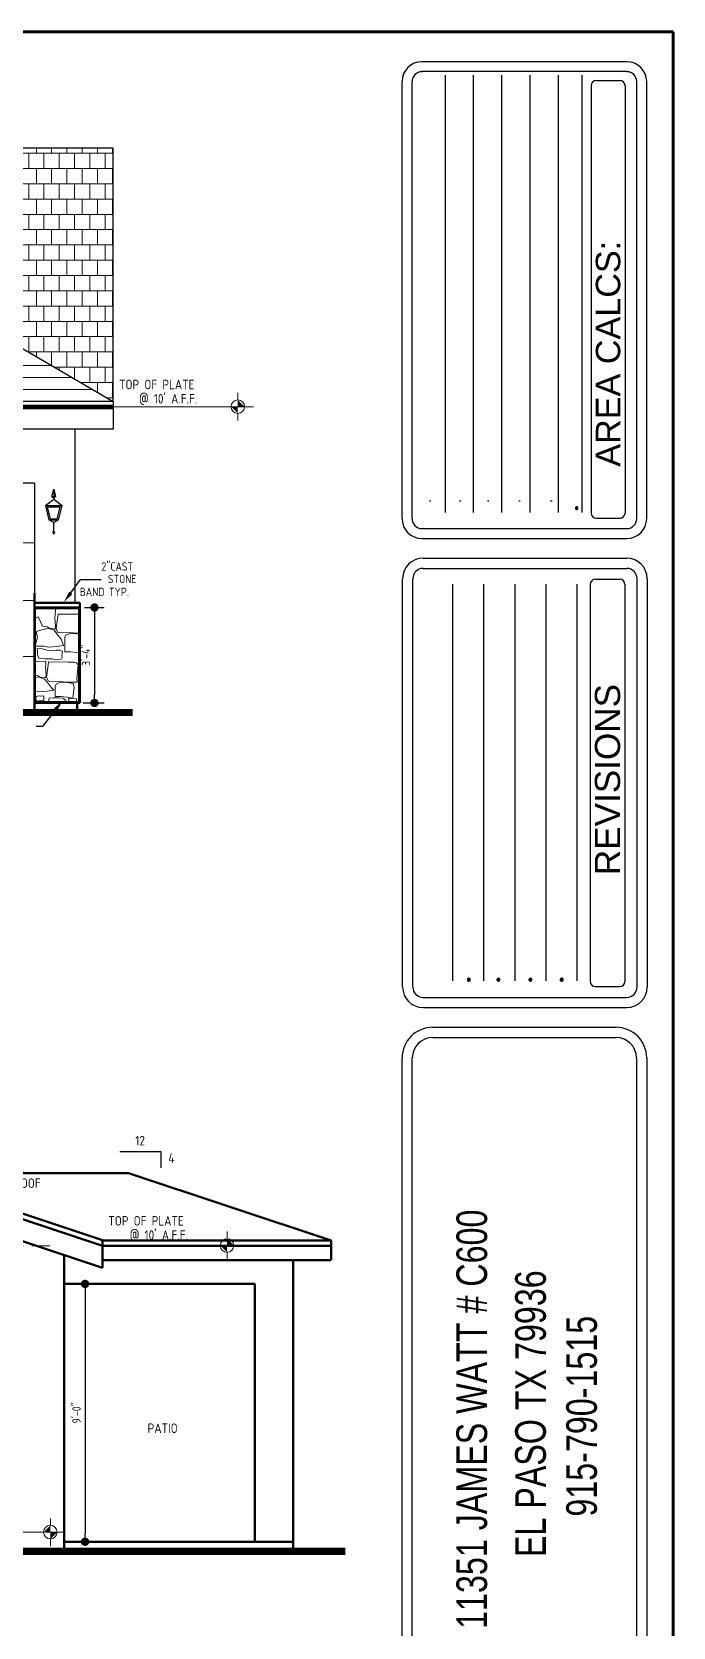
# Model space of a CAD drawing. Header units: feet. Extents: x 57903 to 63568, y -124112 to -112262.
# Drawn here: x 59707 to 59976, y -123700 to -123032 of the extents above; entities that cross this region are included whole.
import ezdxf
from ezdxf import colors
from ezdxf.entities.mleader import LeaderData, LeaderLine
from ezdxf.math import Vec2, Vec3

# ---------------------------------------------------------------- set-up
doc = ezdxf.new("R2010")
doc.units = ezdxf.units.FT
doc.header["$LTSCALE"] = 30
doc.header["$MEASUREMENT"] = 0
doc.linetypes.add('HIDDEN', pattern=[0.375, 0.25, -0.125])
doc.linetypes.add('Solid', pattern=[0])
for name, color, linetype in [('BORDER', 5, 'Continuous'), ('DIM', 4, 'Continuous'), ('Elevation Text', 4, 'Continuous'), ('LAYER_2', 7, 'Continuous')]:
    doc.layers.add(name, color=color, linetype=linetype)
for name, color, linetype, lineweight in [('DIMS', 137, 'Continuous', 15), ('HATCH', 123, 'Continuous', 0), ('L1', 251, 'Continuous', 13), ('L3', 33, 'Continuous', 0), ('L4', 3, 'Continuous', 25), ('MISC', 3, 'Continuous', 30), ('STONE', 73, 'Continuous', 0), ('WALLS', 7, 'Continuous', 60)]:
    doc.layers.add(name, color=color, linetype=linetype, lineweight=lineweight)
doc.styles.add('ARCH', font='ARCHITXT.SHX')
doc.styles.add('ROMANT', font='ROMANT.shx')
doc.styles.add('SWIS72', font='swissel.ttf', dxfattribs={"height": 4.5})
doc.styles.add('TEXT1', font='ARCHITXT.shx')
doc.dimstyles.new('ARCHITECTURAL', dxfattribs={"dimtxt": 3.5, "dimasz": 3.5, "dimexe": 4, "dimexo": 2, "dimgap": 1.5, "dimtad": 1, "dimdec": 1, "dimzin": 3, "dimdsep": 46, "dimlunit": 4, "dimtxsty": 'ARCH', "dimblk": 'DOT', "dimcen": 0.0625, "dimadec": 0, "dimazin": 0, "dimtfac": 1, "dimtdec": 1, "dimtix": 1, "dimtofl": 0, "dimtmove": 1, "dimatfit": 2, "dimldrblk": 'DOTSMALL', "dimfxl": 1, "dimtolj": 1, "dimtzin": 0, "dimarcsym": 0})

# ---------------------------------------------------------------- blocks, each defined once
blk = doc.blocks.new('SP2')
at = {"layer": 'LAYER_2', "color": 1, "linetype": 'Solid'}
for p, q in [((-3.5, 12), (0, 14.75)), ((-0.75, 15.875), (0, 18.875)), ((-0.75, 15.875), (0, 15.125)), ((-0.75, 15.875), (0.75, 15.875)), ((0, 18.875), (0, 14.75)), ((0, 18.875), (0.75, 15.875)), ((0, 15.125), (0.75, 15.875)), ((0, 14.75), (3.5, 12)), ((-3.5, 12), (3.5, 12)), ((-3.5, 12), (-2, 6)), ((-2.75, 11.5), (2.75, 11.5)), ((-2.75, 11.5), (-1.5, 6.5)), ((1.5, 6.5), (2.75, 11.5)), ((2, 6), (3.5, 12)), ((-2, 6), (2, 6)), ((-2, 6), (-0.125, 5)), ((-1.5, 6.5), (1.5, 6.5)), ((-0.5, 1), (0, 0)), ((-0.5, 1), (0.5, 1)), ((-0.125, 5), (-0.125, 1)), ((-0.125, 5), (0.125, 5)), ((0, 0), (0.5, 1)), ((0.125, 5), (2, 6))]:
    blk.add_line(p, q, dxfattribs=at)
blk = doc.blocks.new('_Dot')
at = {"layer": 'DIMS', "color": 0, "lineweight": -2}
blk.add_line((-0.5, 0), (-1, 0), dxfattribs=at)
at = {"layer": 'DIMS', "color": 0, "const_width": 0.5}
blk.add_lwpolyline([(-0.25, 0, 1), (0.25, 0, 1)], format="xyb", close=True, dxfattribs=at)
blk = doc.blocks.new('*D789')
at = {"layer": 'Defpoints', "color": 0, "transparency": 16777216}
for p in [(59726.97, -123273.14, 0), (59726.49, -123313.13, 0), (59733.18, -123313.13)]:
    blk.add_point(p, dxfattribs=at)
at = {"layer": 'DIMS', "color": 0, "lineweight": -2, "transparency": 16777216}
for p, q in [((59728.97, -123273.14), (59737.18, -123273.14)), ((59733.18, -123276.64), (59733.18, -123309.63)), ((59728.49, -123313.13), (59737.18, -123313.13))]:
    blk.add_line(p, q, dxfattribs=at)
at = {"layer": 'DIMS', "color": 0, "lineweight": -2, "transparency": 16777216, "xscale": 3.5, "yscale": 3.5, "zscale": 3.5}
for p, rotation in [((59733.18, -123273.14), 90), ((59733.18, -123313.13), 270)]:
    blk.add_blockref('_Dot', p, dxfattribs=dict(at, rotation=rotation))
at = {"layer": 'DIMS', "color": 0, "transparency": 16777216, "insert": (59729.6, -123293.14), "char_height": 3.5, "attachment_point": 5, "rotation": 90, "style": 'ARCH'}
blk.add_mtext('\\A1;3\'-4"', dxfattribs=at)
blk = doc.blocks.new('_DotSmall')
at = {"layer": 'DIMS', "color": 0, "const_width": 0.5}
blk.add_lwpolyline([(-0.0625, 0, 1), (0.0625, 0, 1)], format="xyb", close=True, dxfattribs=at)
blk = doc.blocks.new('*D792')
at = {"layer": 'Defpoints', "color": 0, "linetype": 'Solid', "transparency": 16777216}
for p in [(59744.24, -123556.48), (59729.23, -123664.48), (59744.24, -123664.48)]:
    blk.add_point(p, dxfattribs=at)
at = {"layer": 'DIMS', "color": 0, "linetype": 'Solid', "lineweight": -2, "transparency": 16777216}
for p, q in [((59742.24, -123556.48), (59725.23, -123556.48)), ((59729.23, -123559.98), (59729.23, -123660.98)), ((59742.24, -123664.48), (59725.23, -123664.48))]:
    blk.add_line(p, q, dxfattribs=at)
at = {"layer": 'DIMS', "color": 0, "linetype": 'Solid', "lineweight": -2, "transparency": 16777216, "xscale": 3.5, "yscale": 3.5, "zscale": 3.5}
for p, rotation in [((59729.23, -123556.48), 90), ((59729.23, -123664.48), 270)]:
    blk.add_blockref('_Dot', p, dxfattribs=dict(at, rotation=rotation))
at = {"layer": 'DIMS', "color": 0, "linetype": 'Solid', "transparency": 16777216, "insert": (59725.65, -123610.48), "char_height": 3.5, "attachment_point": 5, "rotation": 90, "style": 'ARCH'}
blk.add_mtext('\\A1;9\'-0"', dxfattribs=at)

msp = doc.modelspace()

# ---------------------------------------------------------------- hatches: boundary and pattern name
at = {"layer": 'HATCH', "linetype": 'Solid', "ltscale": 0.8}
h = msp.add_hatch(dxfattribs=at)
h.set_pattern_fill('AR-B88', color=256, scale=0.8)
h.set_pattern_definition([(0, (0, -1156.486), (0, 6.4), []), (90, (0, -1156.486), (-3.2, 6.4), [6.4, -6.4])])
h.paths.add_polyline_path([(59241.02, -123080.77), (59241.02, -123187.01), (59341.55, -123128.37), (59426.02, -123177.65), (59426.02, -123131.13), (59410.07, -123131.13), (59410.07, -123123.13), (59471.02, -123087.58), (59531.97, -123123.13), (59531.97, -123131.13), (59515.97, -123131.13), (59515.97, -123167.41), (59516.44, -123167.41), (59612.08, -123111.62), (59740.97, -123186.81), (59740.97, -123080.77)])
edge = h.paths.add_edge_path(flags=16)
edge.add_line((59359, -123129.81), (59353.33, -123129.81))
edge.add_arc((59356.17, -123129.71), 2.83, 182.07548, 357.92452)
h.paths.add_polyline_path([(59363.62, -123123.43), (59406.95, -123123.43), (59406.95, -123111.17), (59363.62, -123110.5)], flags=16)
h.paths.add_polyline_path([(59351.45, -123126.52), (59406.9, -123129.6), (59406.9, -123122.45), (59352.71, -123116.28)], flags=16)
h.paths.add_polyline_path([(59517.01, -123109.24), (59521.67, -123109.24), (59521.67, -123103.24), (59517.01, -123103.24)], flags=16)
h.paths.add_polyline_path([(59502.28, -123102), (59509.99, -123102), (59509.99, -123096), (59502.28, -123096)], flags=16)
h.paths.add_polyline_path([(59687.33, -123144.35), (59692, -123144.35), (59692, -123138.35), (59687.33, -123138.35)], flags=16)
h.paths.add_polyline_path([(59672.6, -123137.11), (59680.32, -123137.11), (59680.32, -123131.11), (59672.6, -123131.11)], flags=16)
h.paths.add_polyline_path([(59291.13, -123143.62), (59295.8, -123143.62), (59295.8, -123137.62), (59291.13, -123137.62)], flags=16)
h.paths.add_polyline_path([(59301.97, -123135.72), (59309.69, -123135.72), (59309.69, -123129.72), (59301.97, -123129.72)], flags=16)

# ---------------------------------------------------------------- linework, layer by layer
at = {"color": 2}
for p, q in [((59956.41, -123048.7, -0.03), (59870.5, -123048.7, -0.03)), ((59880.19, -123050.2, -0.03), (59880.19, -123233.3, -0.03)), ((59892, -123050.2, -0.03), (59892, -123233.3, -0.03)), ((59903.88, -123050.2, -0.03), (59903.88, -123233.3, -0.03)), ((59915.76, -123050.2, -0.03), (59915.76, -123233.3, -0.03)), ((59927.63, -123050.2, -0.03), (59927.63, -123233.3, -0.03)), ((59937.5, -123050.2, -0.03), (59937.5, -123233.3, -0.03)), ((59866.33, -123235.92, -0.03), (59866.33, -123052.87, -0.03)), ((59960.57, -123235.92, -0.03), (59960.57, -123052.87, -0.03)), ((59870.5, -123240.09, -0.03), (59956.41, -123240.09, -0.03)), ((59870.96, -123256.8, -0.03), (59956.41, -123256.8, -0.03)), ((59866.68, -123432.18, -0.03), (59866.68, -123261.07, -0.03)), ((59883.26, -123263.31, -0.03), (59883.26, -123429.49, -0.03)), ((59896.32, -123263.31, -0.03), (59896.32, -123429.49, -0.03)), ((59909.38, -123263.31, -0.03), (59909.38, -123429.49, -0.03)), ((59922.44, -123263.31, -0.03), (59922.44, -123429.49, -0.03)), ((59935.5, -123263.31, -0.03), (59935.5, -123429.49, -0.03)), ((59960.69, -123432.18, -0.03), (59960.69, -123261.07, -0.03)), ((59870.96, -123436.46, -0.03), (59956.41, -123436.46, -0.03)), ((59875.01, -123453.28, -0.03), (59951.9, -123453.28, -0.03)), ((59875.01, -123453.28, -0.03), (59951.9, -123453.28, -0.03)), ((59866.45, -123926.83, -0.03), (59866.45, -123461.84, -0.03)), ((59866.45, -123658.03, -0.03), (59866.45, -123461.84, -0.03)), ((59960.46, -123461.84, -0.03), (59960.46, -123926.83, -0.03)), ((59960.46, -123461.84, -0.03), (59960.46, -123658.03, -0.03))]:
    msp.add_line(p, q, dxfattribs=at)
at = {"color": 1}
for p, q in [((59943.54, -123052.43, -0.03), (59953.56, -123052.43, -0.03)), ((59941.46, -123054.51, -0.03), (59941.46, -123233.61, -0.03)), ((59955.64, -123054.51, -0.03), (59955.64, -123233.61, -0.03)), ((59943.54, -123235.69, -0.03), (59953.56, -123235.69, -0.03)), ((59941.05, -123263.45, -0.03), (59941.05, -123429.8, -0.03)), ((59943.18, -123261.32, -0.03), (59953.48, -123261.32, -0.03)), ((59955.62, -123263.45, -0.03), (59955.62, -123429.8, -0.03)), ((59943.18, -123431.94, -0.03), (59953.48, -123431.94, -0.03))]:
    msp.add_line(p, q, dxfattribs=at)
at = {"color": 2}
for centre, radius, start, end in [((59870.5, -123052.87, -0.03), 4.16, 90, 180), ((59956.41, -123052.87, -0.03), 4.16, 0, 90), ((59870.5, -123235.92, -0.03), 4.16, 180, 270), ((59956.41, -123235.92, -0.03), 4.16, 270, 0), ((59870.96, -123261.07, -0.03), 4.28, 90, 180), ((59956.41, -123261.07, -0.03), 4.28, 0, 90), ((59870.96, -123432.18, -0.03), 4.28, 180, 270), ((59956.41, -123432.18, -0.03), 4.28, 270, 0), ((59875.01, -123461.84, -0.03), 8.56, 90, 180), ((59875.01, -123461.84, -0.03), 8.56, 90, 180), ((59951.9, -123461.84, -0.03), 8.56, 0, 90), ((59951.9, -123461.84, -0.03), 8.56, 0, 90)]:
    msp.add_arc(centre, radius, start, end, dxfattribs=at)
at = {"color": 1}
for centre, radius, start, end in [((59943.54, -123054.51, -0.03), 2.08, 90, 180), ((59953.56, -123054.51, -0.03), 2.08, 0, 90), ((59943.54, -123233.61, -0.03), 2.08, 180, 270), ((59953.56, -123233.61, -0.03), 2.08, 270, 0), ((59943.18, -123263.45, -0.03), 2.14, 90, 180), ((59953.48, -123263.45, -0.03), 2.14, 0, 90), ((59943.18, -123429.8, -0.03), 2.14, 180, 270), ((59953.48, -123429.8, -0.03), 2.14, 270, 0)]:
    msp.add_arc(centre, radius, start, end, dxfattribs=at)
at = {"layer": 'BORDER'}
for p, q in [((59956.41, -123044.54, -0.03), (59870.5, -123044.54, -0.03)), ((59862.17, -123235.92, -0.03), (59862.17, -123052.87, -0.03)), ((59964.73, -123235.92, -0.03), (59964.73, -123052.87, -0.03)), ((59870.5, -123244.25, -0.03), (59956.41, -123244.25, -0.03)), ((59870.96, -123252.52, -0.03), (59956.41, -123252.52, -0.03)), ((59862.4, -123432.18, -0.03), (59862.4, -123261.07, -0.03)), ((59964.97, -123261.07, -0.03), (59964.97, -123432.18, -0.03)), ((59870.96, -123440.74, -0.03), (59956.41, -123440.74, -0.03)), ((59875.01, -123449, -0.03), (59951.9, -123449, -0.03)), ((59875.01, -123449, -0.03), (59951.9, -123449, -0.03)), ((59862.17, -123926.83, -0.03), (59862.17, -123461.84, -0.03)), ((59862.17, -123658.03, -0.03), (59862.17, -123461.84, -0.03)), ((59964.73, -123461.84, -0.03), (59964.73, -123926.83, -0.03)), ((59964.73, -123461.84, -0.03), (59964.73, -123658.03, -0.03))]:
    msp.add_line(p, q, dxfattribs=at)
for centre, radius, start, end in [((59870.5, -123052.87, -0.03), 8.33, 90, 180), ((59956.41, -123052.87, -0.03), 8.33, 0, 90), ((59870.5, -123235.92, -0.03), 8.33, 180, 270), ((59956.41, -123235.92, -0.03), 8.33, 270, 0), ((59870.96, -123261.07, -0.03), 8.56, 90, 180), ((59956.41, -123261.07, -0.03), 8.56, 0, 90), ((59870.96, -123432.18, -0.03), 8.56, 180, 270), ((59956.41, -123432.18, -0.03), 8.56, 270, 0), ((59875.01, -123461.84, -0.03), 12.84, 90, 180), ((59875.01, -123461.84, -0.03), 12.84, 90, 180), ((59951.9, -123461.84, -0.03), 12.84, 0, 90), ((59951.9, -123461.84, -0.03), 12.84, 0, 90)]:
    msp.add_arc(centre, radius, start, end, dxfattribs=at)
at = {"layer": 'DIMS'}
for p, q in [((59793.27, -123186.19), (59793.27, -123183.23)), ((59799.91, -123189.12), (59740.97, -123189.12)), ((59793.27, -123191.85), (59793.27, -123194.8)), ((59788.78, -123537.53), (59788.78, -123534.58)), ((59795.42, -123540.47), (59736.48, -123540.47)), ((59788.78, -123543.2), (59788.78, -123546.15)), ((59672.68, -123660.48), (59712.26, -123660.48)), ((59714.7, -123657.65), (59714.7, -123654.69)), ((59717.53, -123660.48), (59720.48, -123660.48)), ((59714.7, -123663.31), (59714.7, -123666.26))]:
    msp.add_line(p, q, dxfattribs=at)
for centre in [(59793.27, -123189.02), (59788.78, -123540.37), (59714.7, -123660.48)]:
    msp.add_circle(centre, 2.83, dxfattribs=at)
for points in [[(59796.1, -123189.02), (59793.27, -123186.19), (59790.43, -123189.02), (59793.27, -123191.85)], [(59791.61, -123540.37), (59788.78, -123537.53), (59785.94, -123540.37), (59788.78, -123543.2)], [(59711.86, -123660.48), (59714.7, -123657.65), (59717.53, -123660.48), (59714.7, -123663.31)]]:
    msp.add_solid(points, dxfattribs=at)
at = {"layer": 'Elevation Text', "color": 253}
for p, q in [((59727.42, -123261.39, 0), (59736.05, -123261.39, 0)), ((59711.14, -123323.04, 0), (59708.73, -123323.04, 0))]:
    msp.add_line(p, q, dxfattribs=at)
at = {"layer": 'Elevation Text', "color": 7}
for p, q in [((59761.18, -123501.11, 0), (59743.85, -123501.11, 0)), ((59761.18, -123507.92, 0), (59761.18, -123501.11, 0))]:
    msp.add_line(p, q, dxfattribs=at)
at = {"layer": 'L1'}
for p, q in [((59518.07, -123246.06, 0), (59708.19, -123246.06, 0)), ((59691.4, -123270.25, 0), (59707.97, -123270.25, 0)), ((59516.17, -123293.62, 0), (59707.97, -123293.62, 0)), ((59708.47, -123312.51, 0.07), (59726.49, -123312.51, 0))]:
    msp.add_line(p, q, dxfattribs=at)
at = {"layer": 'L1', "lineweight": 50}
for p, q in [((59747.48, -123510.11, 0.01), (59652.1, -123510.11, 0.01)), ((59747.48, -123510.11, 0), (59832.48, -123538.36)), ((59736.48, -123538.36), (59832.48, -123538.36)), ((59832.48, -123538.36), (59832.48, -123546.36)), ((59736.48, -123540.48), (59832.48, -123540.48)), ((59736.48, -123546.48), (59832.48, -123546.48)), ((59816.48, -123546.48), (59816.48, -123668.48)), ((59800.48, -123556.48), (59720.48, -123556.48)), ((59800.48, -123556.48), (59800.48, -123664.48)), ((59720.48, -123664.48), (59816.48, -123664.48))]:
    msp.add_line(p, q, dxfattribs=at)
at = {"layer": 'L1', "linetype": 'HIDDEN'}
for p, q in [((59714.48, -123540.48), (58848.75, -123540.48)), ((59720.48, -123660.48), (59202.48, -123660.48))]:
    msp.add_line(p, q, dxfattribs=at)
at = {"layer": 'L1', "elevation": 0}
for points in [[(59726.49, -123312.51), (59726.49, -123273.68), (59708.47, -123273.68), (59708.47, -123312.51)], [(59708.47, -123313.13), (59726.49, -123313.13)]]:
    msp.add_lwpolyline(points, dxfattribs=at)
at = {"layer": 'L3', "color": 31, "lineweight": 30}
for p, q in [((59740.97, -123080.77), (59241.02, -123080.77)), ((59740.97, -123187.01), (59740.97, -123080.77)), ((59612.08, -123111.62), (59740.97, -123186.81)), ((59740.97, -123186.81), (59515.97, -123186.81)), ((59740.97, -123187.01, 0.01), (59740.97, -123198.38, 0.01)), ((59740.97, -123198.38), (59515.97, -123198.38)), ((59724.97, -123198.38, 0.01), (59724.97, -123271.14, 0.02)), ((59707.97, -123221.13, 0), (59515.97, -123221.13, 0)), ((59707.97, -123221.13), (59707.97, -123317.13))]:
    msp.add_line(p, q, dxfattribs=at)
at = {"layer": 'L3', "color": 31, "lineweight": 30, "const_width": 2, "elevation": 0}
msp.add_lwpolyline([(59740.97, -123189.12), (59515.97, -123189.12)], dxfattribs=at)
at = {"layer": 'L3', "color": 31, "lineweight": 30, "elevation": 0}
msp.add_lwpolyline([(59707.97, -123221.13), (59626.04, -123221.13)], dxfattribs=at)
at = {"layer": 'L4', "color": 31, "lineweight": 50}
for p, q in [((59707.97, -123267.14, 0), (59707.97, -123317.13, 0)), ((59707.97, -123271.14), (59726.97, -123271.14)), ((59726.97, -123271.14, 0), (59726.97, -123313.13, 0)), ((59707.97, -123273.14), (59726.97, -123273.14)), ((59707.97, -123313.13, 0.07), (59726.97, -123313.13, 0)), ((59725.97, -123313.13, 0), (59725.97, -123317.13, 0))]:
    msp.add_line(p, q, dxfattribs=at)
at = {"layer": 'L4', "color": 253, "lineweight": 50}
for p, q in [((59417.48, -123432.12, 0), (59736.48, -123538.15)), ((59417.48, -123434.44, 0), (59736.48, -123540.48, 0)), ((59417.48, -123443.69, 0), (59736.48, -123549.73, 0)), ((59736.48, -123538.48), (59736.48, -123549.73)), ((59720.48, -123544.41), (59720.48, -123668.48))]:
    msp.add_line(p, q, dxfattribs=at)
at = {"layer": 'STONE', "color": 145}
for p, q in [((59715.26, -123171.81), (59515.97, -123171.81)), ((59723.83, -123176.81), (59515.97, -123176.81)), ((59732.4, -123181.81), (59515.97, -123181.81))]:
    msp.add_line(p, q, dxfattribs=at)
at = {"layer": 'STONE', "color": 252}
for points, elevation in [([(59707.97, -123273.25), (59708.09, -123273.36)], 0), ([(59708.47, -123277.41), (59708.52, -123277.42), (59709.02, -123277.27), (59709.63, -123277.12), (59711.33, -123280.95), (59713.53, -123281.28), (59714.24, -123281.83), (59716.64, -123282.16), (59716.9, -123281.05), (59716.61, -123277.51), (59716.74, -123276.33), (59716.85, -123273.68)], 0), ([(59726.97, -123283.94), (59724.21, -123283.8), (59718.39, -123283.61), (59717.68, -123283.44), (59717.12, -123281.82), (59717.77, -123276.75), (59717.9, -123275.89)], 0), ([(59717.9, -123275.89), (59726.14, -123275.99), (59726.97, -123276.03)], 0), ([(59713.77, -123281.76), (59708.75, -123283.23), (59709.26, -123285.69), (59708.47, -123288.61)], 0), ([(59708.47, -123289.37), (59711.93, -123289.28), (59713.92, -123289.73), (59717.37, -123289.42), (59720.12, -123289.02), (59719.19, -123286.37), (59717.46, -123284.11), (59716.28, -123282.7), (59713.92, -123281.9)], 0), ([(59726.97, -123292.44), (59725.79, -123292.02), (59723.08, -123291.68), (59720.75, -123291.65), (59720.72, -123285.54), (59721.27, -123284.61), (59722.93, -123283.97), (59725.88, -123284.11), (59726.97, -123284.43)], 0), ([(59709.09, -123290.27), (59711.36, -123290.47), (59713.69, -123291.11), (59717.08, -123291.01), (59718.74, -123290.96), (59719.77, -123291.54), (59719.59, -123292.49), (59719.54, -123293.18), (59719.59, -123293.92), (59719.2, -123294.84), (59717.13, -123295.07), (59715.47, -123294.66), (59712.31, -123294.63), (59710.39, -123294.55), (59709.9, -123294.4), (59709.32, -123292.82), (59709.27, -123291.49), (59709.25, -123291.18), (59709.19, -123290.8), (59709.09, -123290.27)], 0), ([(59712.82, -123295.82), (59710.18, -123295.61), (59708.47, -123295.88), (59708.47, -123295.88)], -0.01), ([(59708.47, -123301.61), (59709.53, -123301.77), (59710.24, -123302.32), (59712.64, -123302.65), (59712.9, -123301.54), (59712.61, -123298), (59712.74, -123296.82), (59712.82, -123295.82)], -0.01), ([(59713.9, -123295.88), (59722.14, -123295.98), (59724.51, -123296.03), (59724.92, -123296.24), (59725.67, -123296.29), (59726.33, -123297.21), (59725.81, -123302.85), (59725.89, -123303.85), (59725.93, -123304.42), (59725.73, -123304.38), (59722.53, -123304.38), (59720.21, -123304.29), (59714.39, -123304.1), (59713.69, -123303.93), (59713.12, -123302.31), (59713.77, -123297.24), (59713.9, -123295.88)], -0.01), ([(59709.77, -123302.25), (59708.47, -123302.63)], 0), ([(59708.47, -123308.14), (59709.92, -123308.46), (59713.37, -123308.15), (59716.12, -123307.75), (59715.19, -123306.86), (59713.46, -123304.6), (59712.28, -123303.19), (59709.92, -123302.39)], 0), ([(59724.65, -123306.73), (59724.41, -123308.68), (59724.28, -123310.1), (59724, -123311.18), (59721.79, -123310.75), (59719.08, -123310.41), (59716.75, -123310.39), (59716.72, -123306.03), (59717.27, -123305.1), (59718.93, -123304.46), (59721.88, -123304.6), (59724.24, -123304.96), (59724.65, -123306.73)], -0.01), ([(59709.02, -123312.32), (59709.65, -123312.24), (59710.93, -123312.27), (59711.95, -123312.26), (59712, -123311.06), (59711.88, -123310.1), (59711.93, -123310.08), (59710.59, -123310.23), (59709.65, -123310.14), (59708.85, -123310.44), (59708.58, -123310.69), (59708.55, -123311.14), (59708.65, -123311.36), (59708.85, -123312.15), (59709.04, -123312.33)], -0.02), ([(59714.13, -123311.06), (59713.83, -123312.51)], -0.01), ([(59714.12, -123311.06), (59715.8, -123311.04), (59718.11, -123310.97), (59719.93, -123311.15), (59721.16, -123312.12), (59721.3, -123312.51)], -0.01), ([(59722.41, -123312.51), (59722.44, -123312.04), (59722.32, -123311.28), (59722.65, -123311.35)], 0), ([(59722.57, -123311.35), (59723.67, -123311.29), (59724.79, -123311.16), (59725.34, -123311.29), (59725.71, -123311.47), (59725.62, -123312.14), (59725.65, -123312.51)], 0)]:
    msp.add_lwpolyline(points, dxfattribs=dict(at, elevation=elevation))
at = {"layer": 'WALLS'}
msp.add_lwpolyline([(59975.82, -123032.05), (58342.17, -123032.05), (58342.17, -124112.05), (59975.82, -124112.05)], close=True, dxfattribs=at)
at = {"layer": 'WALLS', "ltscale": 0.5, "const_width": 3, "elevation": 0}
msp.add_lwpolyline([(59228.25, -123317.13), (59749.22, -123317.13)], dxfattribs=at)
at = {"layer": 'WALLS', "const_width": 3}
msp.add_lwpolyline([(59838.36, -123668.48), (58878.88, -123668.48)], dxfattribs=at)

# ---------------------------------------------------------------- block references
at = {"layer": 'MISC', "color": 0, "linetype": 'Solid'}
msp.add_blockref('SP2', (59716.1, -123242.47), dxfattribs=at)

# ---------------------------------------------------------------- texts
at = {"color": 2, "style": 'ROMANT', "width": 1.5}
for height, p in [(6.25, (59935.82, -123233.77, -0.03)), (6.42, (59890.6, -123431.35, -0.03)), (6.42, (59903, -123431.35, -0.03)), (6.42, (59916.43, -123431.35, -0.03)), (6.42, (59929.55, -123431.35, -0.03))]:
    msp.add_text('.', height=height, rotation=90, dxfattribs=at).set_placement(p)
at = {"layer": 'DIM', "style": 'SWIS72'}
for s, height, p in [('AREA CALCS:', 10.244, (59953.64, -123214.18, -0.03)), ('.', 4.68, (59874.31, -123229.42, -0.03)), ('.', 4.68, (59886.83, -123229.44, -0.03)), ('.', 4.68, (59898.65, -123229.46, -0.03)), ('.', 4.68, (59911.76, -123229.46, -0.03)), ('.', 4.68, (59925.1, -123229.44, -0.03)), ('REVISIONS', 10.529, (59953.56, -123385.26, -0.03))]:
    msp.add_text(s, height=height, rotation=90, dxfattribs=at).set_placement(p)
at = {"layer": 'DIM', "style": 'SWIS72', "width": 0.751582}
for s, p in [('11351 JAMES WATT # C600', (59897.81, -123700.98)), ('EL PASO TX 79936', (59922.45, -123670.91)), ('915-790-1515', (59943.86, -123653.95))]:
    msp.add_text(s, height=12.8638, rotation=90, dxfattribs=at).set_placement(p)
at = {"layer": 'Elevation Text', "color": 7, "style": 'TEXT1'}
for s, p in [('TOP OF PLATE ', (59743.5, -123181.74)), ("@ 10' A.F.F.", (59751.87, -123187.72)), ('12', (59750.31, -123498.48, 0)), ('4', (59764.2, -123505.72, 0)), ('TILE ROOF ', (59688.62, -123516.27)), ('TOP OF PLATE ', (59739.01, -123532.05)), ("@ 10' A.F.F.", (59747.97, -123538.03)), ('PATIO', (59755.46, -123618.93))]:
    msp.add_text(s, height=4, dxfattribs=at).set_placement(p)
at = {"layer": 'Elevation Text', "color": 253, "style": 'TEXT1'}
for s, p in [('2"CAST', (59736.1, -123257.71, 0.02)), ('STONE ', (59738.79, -123262.95, 0.02)), ('BAND TYP.', (59727, -123268.37, 0.02))]:
    msp.add_text(s, height=3.5, dxfattribs=at).set_placement(p)

# ---------------------------------------------------------------- dimensions: what is measured, and where the dimension line sits
at = {"layer": 'DIMS'}
dim = msp.add_linear_dim(base=(59733.18, -123313.13, 0), p1=(59726.97, -123273.14), p2=(59726.49, -123313.13, 0), angle=90, dimstyle='ARCHITECTURAL', dxfattribs=at)
dim.commit()
dim.dimension.update_dxf_attribs({"geometry": '*D789', "text_midpoint": (59729.6, -123293.14, 0)})
at = {"layer": 'DIMS', "linetype": 'Solid'}
dim = msp.add_linear_dim(base=(59729.23, -123664.48), p1=(59744.24, -123556.48), p2=(59744.24, -123664.48), angle=90, dimstyle='ARCHITECTURAL', dxfattribs=at)
dim.commit()
dim.dimension.update_dxf_attribs({"geometry": '*D792', "text_midpoint": (59725.65, -123610.48)})

# ---------------------------------------------------------------- leaders
at = {"layer": 'Elevation Text', "color": 253}
ml = msp.add_multileader_mtext('Standard', dxfattribs=at)
ml.set_content('', color=253)
ml.set_leader_properties()
ml.build(insert=Vec2(0, 0))
ml.multileader.update_dxf_attribs({"text_right_attachment_type": 6, "dogleg_length": 0, "arrow_head_size": 5.12})
ctx = ml.context
ctx.base_point, ctx.char_height, ctx.arrow_head_size, ctx.landing_gap_size, ctx.plane_origin, ctx.plane_x_axis, ctx.plane_y_axis = Vec3(59727.29, -123261.39, 0), 0.18, 5.12, 0.09, Vec3(59697.07, -123314.36, 0), Vec3(0.707107, 0.707107), Vec3(-0.707107, 0.707107)
ctx.right_attachment = 6
notes = []
notes.append((ctx, [(0, (1, 1, 0), (59727.29, -123261.39, 0), (-0.707107, 0.707107), 0, [(0, [(59720.22, -123271.14, 0)], 0, [])])]))
ctx.mtext.insert, ctx.mtext.text_direction, ctx.mtext.rotation, ctx.mtext.flow_direction = Vec3(59727.42, -123261.39, 0), Vec3(-0.707107, -0.707107), 3.926991, 5
ml = msp.add_multileader_mtext('Standard', dxfattribs=at)
ml.set_content('', color=253)
ml.set_leader_properties()
ml.build(insert=Vec2(0, 0))
ml.multileader.update_dxf_attribs({"text_right_attachment_type": 6, "dogleg_length": 0, "arrow_head_size": 5.12})
ctx = ml.context
ctx.base_point, ctx.char_height, ctx.arrow_head_size, ctx.landing_gap_size, ctx.plane_origin, ctx.plane_x_axis, ctx.plane_y_axis = Vec3(59711.26, -123322.98, 0), 0.18, 5.12, 0.09, Vec3(59767.13, -123271.26, 0), Vec3(-0.707107, -0.707107), Vec3(0.707107, -0.707107)
ctx.right_attachment = 6
notes.append((ctx, [(1, (1, 1, 0), (59711.19, -123323.17, 0), (1, 0), 0, [(0, [(59719.98, -123311.98, 0)], 0, [])])]))
ctx.mtext.insert, ctx.mtext.text_direction, ctx.mtext.rotation, ctx.mtext.flow_direction = Vec3(59711.13, -123322.98, 0), Vec3(0.707107, 0.707107), 0.785398, 5
for ctx, leaders in notes:
    for number, flags, end, landing, length, lines in leaders:
        leader = LeaderData()
        leader.index, (leader.has_last_leader_line, leader.has_dogleg_vector, leader.attachment_direction) = number, flags
        leader.last_leader_point, leader.dogleg_vector, leader.dogleg_length = Vec3(end), Vec3(landing), length
        for number, points, colour, breaks in lines:
            line = LeaderLine()
            line.index, line.vertices, line.color, line.breaks = number, Vec3.list(points), colors.encode_raw_color(colour), breaks
            leader.lines.append(line)
        ctx.leaders.append(leader)

doc.saveas('drawing.dxf')
